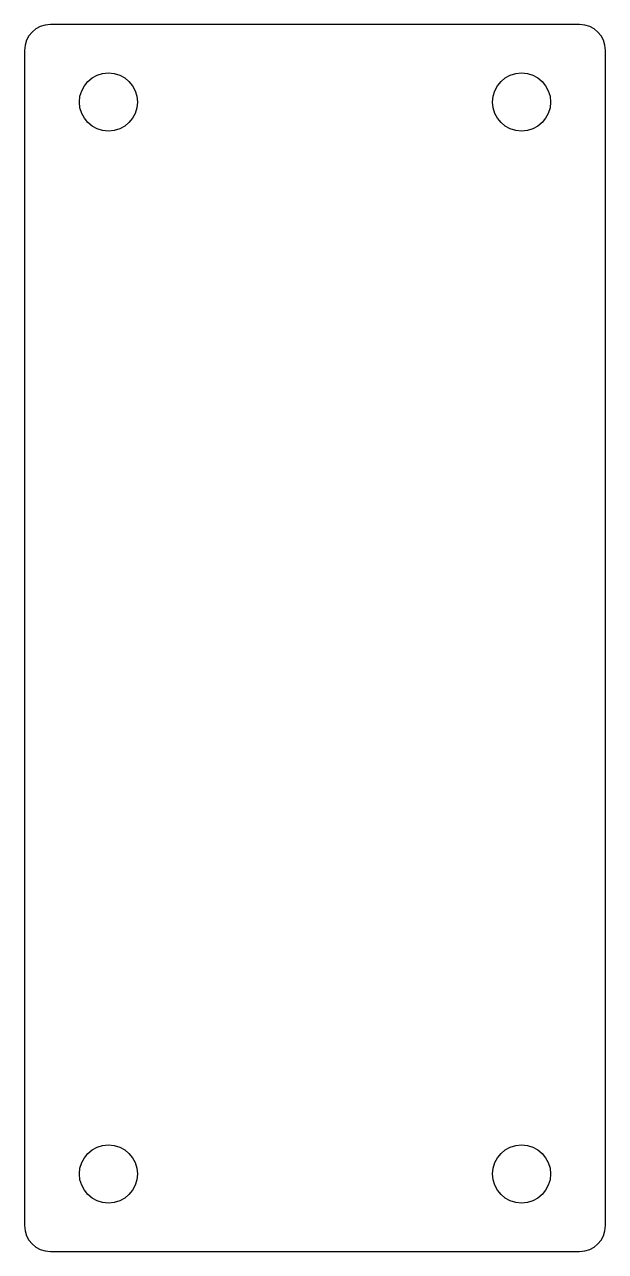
# Model space of a CAD drawing. Header units: millimetres. Extents: x -22.5 to 22.5, y -47.5 to 47.5.
import ezdxf

# ---------------------------------------------------------------- set-up
doc = ezdxf.new("R2010")
doc.units = ezdxf.units.MM

msp = doc.modelspace()

# ---------------------------------------------------------------- linework, layer by layer
at = {"color": 7, "linetype": 'Continuous', "lineweight": 25}
for p, q in [((20.5, 47.5), (-20.5, 47.5)), ((-22.5, 45.5), (-22.5, -45.5)), ((22.5, -45.5), (22.5, 45.5)), ((-20.5, -47.5), (20.5, -47.5))]:
    msp.add_line(p, q, dxfattribs=at)
for centre in [(-16, 41.5), (16, 41.5), (-16, -41.5), (16, -41.5)]:
    msp.add_circle(centre, 2.25, dxfattribs=at)
for centre, start, end in [((-20.5, 45.5), 90, 180), ((20.5, 45.5), 0, 90), ((-20.5, -45.5), 180, 270), ((20.5, -45.5), 270, 0)]:
    msp.add_arc(centre, 2, start, end, dxfattribs=at)

doc.saveas('drawing.dxf')
